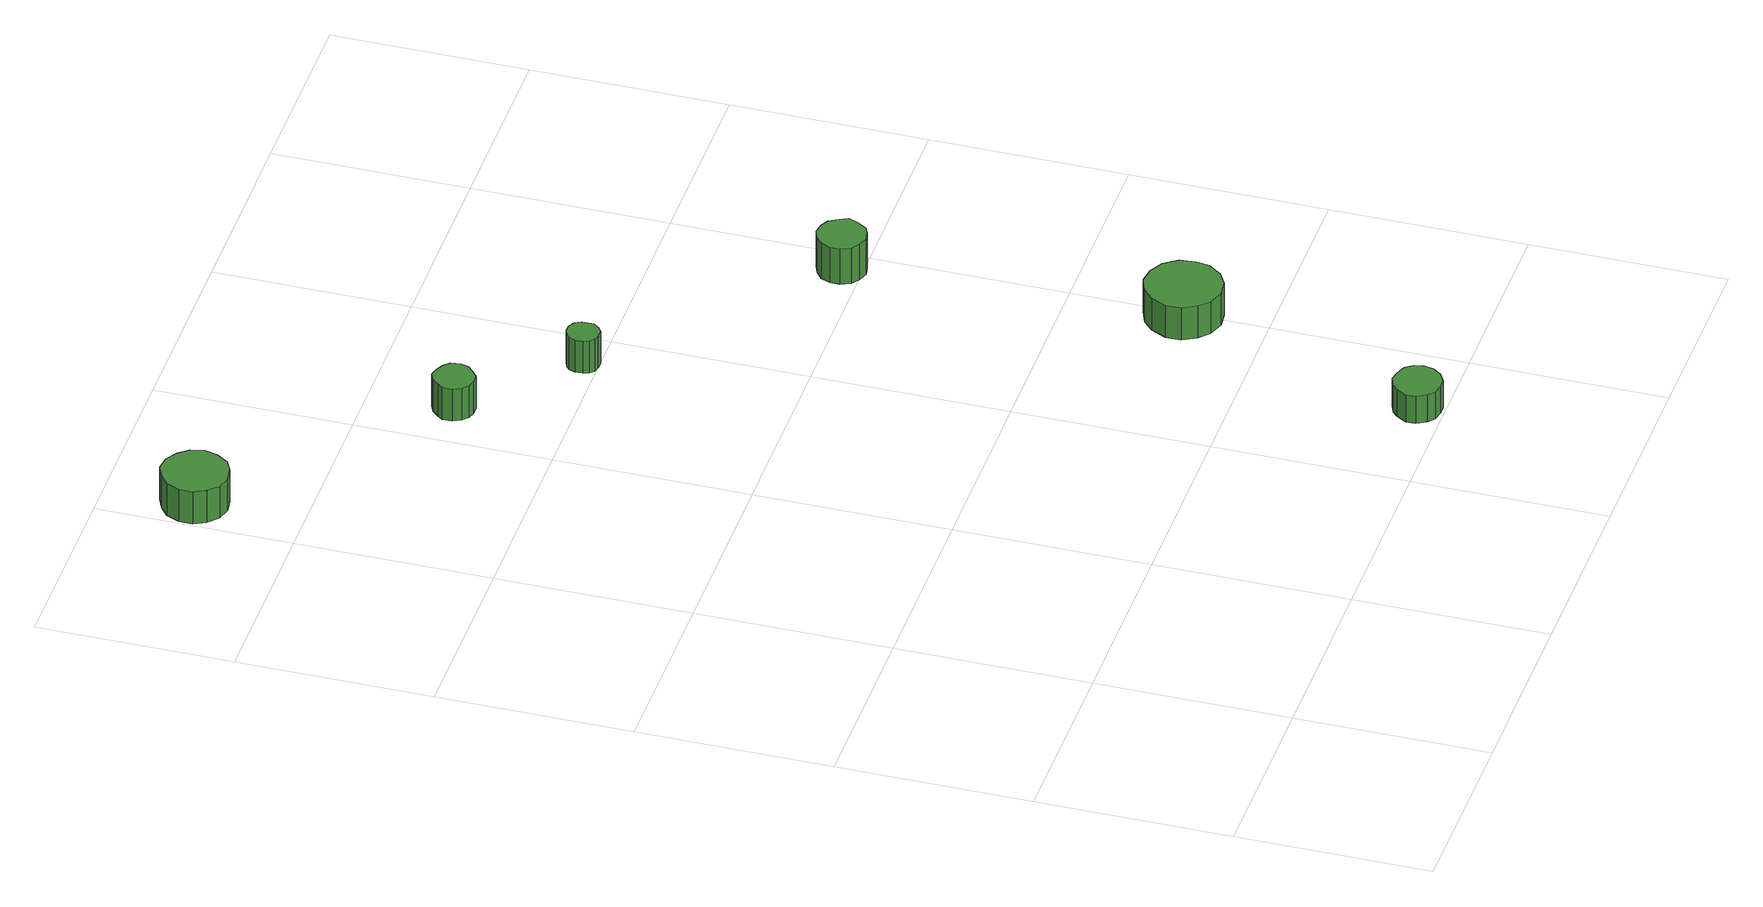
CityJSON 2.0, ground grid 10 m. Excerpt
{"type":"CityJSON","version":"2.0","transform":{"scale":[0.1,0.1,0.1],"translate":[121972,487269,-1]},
"CityObjects":{
"tree1":{"type":"SolitaryVegetationObject","attributes":{"function":"something"}},
"tree2":{"type":"SolitaryVegetationObject","attributes":{"function":"something"},"geometry":[{"type":"MultiSurface","lod":"1","boundaries":[[[0,1,2,3,4,5,6,7,8,9,10,11,12,13,14]],[[15,16,17,18,19,20,21,22,23,24,25,26,27,28,29]],[[0,29,28,1]],[[1,28,27,2]],[[2,27,26,3]],[[3,26,25,4]],[[4,25,24,5]],[[5,24,23,6]],[[6,23,22,7]],[[7,22,21,8]],[[8,21,20,9]],[[9,20,19,10]],[[10,19,18,11]],[[11,18,17,12]],[[12,17,16,13]],[[13,16,15,14]],[[14,15,29,0]]]}]},
"tree3":{"type":"SolitaryVegetationObject","attributes":{"function":"something"},"geometry":[{"type":"MultiSurface","lod":"1","boundaries":[[[30,31,32,33,34,35,36,37,38,39,40,41,42,43,44]],[[45,46,47,48,49,50,51,52,53,54,55,56,57,58,59]],[[30,59,58,31]],[[31,58,57,32]],[[32,57,56,33]],[[33,56,55,34]],[[34,55,54,35]],[[35,54,53,36]],[[36,53,52,37]],[[37,52,51,38]],[[38,51,50,39]],[[39,50,49,40]],[[40,49,48,41]],[[41,48,47,42]],[[42,47,46,43]],[[43,46,45,44]],[[44,45,59,30]]]}]},
"tree4":{"type":"SolitaryVegetationObject","attributes":{"function":"something"},"geometry":[{"type":"MultiSurface","lod":"1","boundaries":[[[60,61,62,63,64,65,66,67,68,69,70,71,72,73,74]],[[75,76,77,78,79,80,81,82,83,84,85,86,87,88,89]],[[60,89,88,61]],[[61,88,87,62]],[[62,87,86,63]],[[63,86,85,64]],[[64,85,84,65]],[[65,84,83,66]],[[66,83,82,67]],[[67,82,81,68]],[[68,81,80,69]],[[69,80,79,70]],[[70,79,78,71]],[[71,78,77,72]],[[72,77,76,73]],[[73,76,75,74]],[[74,75,89,60]]]}]},
"tree5":{"type":"SolitaryVegetationObject","attributes":{"function":"something"}},
"tree6":{"type":"SolitaryVegetationObject","attributes":{"function":"something"},"geometry":[{"type":"MultiSurface","lod":"1","boundaries":[[[90,91,92,93,94,95,96,97,98,99,100,101,102,103,104]],[[105,106,107,108,109,110,111,112,113,114,115,116,117,118,119]],[[90,119,118,91]],[[91,118,117,92]],[[92,117,116,93]],[[93,116,115,94]],[[94,115,114,95]],[[95,114,113,96]],[[96,113,112,97]],[[97,112,111,98]],[[98,111,110,99]],[[99,110,109,100]],[[100,109,108,101]],[[101,108,107,102]],[[102,107,106,103]],[[103,106,105,104]],[[104,105,119,90]]]}]},
"tree7":{"type":"SolitaryVegetationObject","attributes":{"function":"something"},"geometry":[{"type":"MultiSurface","lod":"1","boundaries":[[[120,121,122,123,124,125,126,127,128,129,130,131,132,133,134]],[[135,136,137,138,139,140,141,142,143,144,145,146,147,148,149]],[[120,149,148,121]],[[121,148,147,122]],[[122,147,146,123]],[[123,146,145,124]],[[124,145,144,125]],[[125,144,143,126]],[[126,143,142,127]],[[127,142,141,128]],[[128,141,140,129]],[[129,140,139,130]],[[130,139,138,131]],[[131,138,137,132]],[[132,137,136,133]],[[133,136,135,134]],[[134,135,149,120]]]}]},
"tree8":{"type":"SolitaryVegetationObject","attributes":{"function":"something"}},
"tree9":{"type":"SolitaryVegetationObject","attributes":{"function":"something"},"geometry":[{"type":"MultiSurface","lod":"1","boundaries":[[[150,151,152,153,154,155,156,157,158,159,160,161,162,163,164]],[[165,166,167,168,169,170,171,172,173,174,175,176,177,178,179]],[[150,179,178,151]],[[151,178,177,152]],[[152,177,176,153]],[[153,176,175,154]],[[154,175,174,155]],[[155,174,173,156]],[[156,173,172,157]],[[157,172,171,158]],[[158,171,170,159]],[[159,170,169,160]],[[160,169,168,161]],[[161,168,167,162]],[[162,167,166,163]],[[163,166,165,164]],[[164,165,179,150]]]}]},
"tree10":{"type":"SolitaryVegetationObject","attributes":{"function":"something"}},
"tree11":{"type":"SolitaryVegetationObject","attributes":{"function":"something"}},
"tree12":{"type":"SolitaryVegetationObject","attributes":{"function":"something"}},
"tree13":{"type":"SolitaryVegetationObject","attributes":{"function":"something"}},
"tree14":{"type":"SolitaryVegetationObject","attributes":{"function":"something"}}
},
"vertices":[
[36,555,26],[34,562,26],[30,567,26],[24,571,26],[17,572,26],[10,569,26],[5,565,26],[2,558,26],[2,551,26],[5,545,26],[10,540,26],[17,538,26],[24,539,26],[30,542,26],[34,548,26],[34,548,7],[30,542,7],[24,539,7],[17,538,7],[10,540,7],[5,545,7],[2,551,7],[2,558,7],[5,565,7],[10,569,7],[17,572,7],[24,571,7],[30,567,7],[34,562,7],[36,555,7],
[271,14,23],[270,19,23],[267,23,23],[262,25,23],[257,26,23],[252,24,23],[249,21,23],[246,16,23],[246,11,23],[249,6,23],[252,3,23],[257,2,23],[262,2,23],[267,5,23],[270,9,23],[270,9,7],[267,5,7],[262,2,7],[257,2,7],[252,3,7],[249,6,7],[246,11,7],[246,16,7],[249,21,7],[252,24,7],[257,26,7],[262,25,7],[267,23,7],[270,19,7],[271,14,7],
[138,457,26],[137,462,26],[134,465,26],[130,467,26],[126,468,26],[122,466,26],[119,463,26],[117,460,26],[117,455,26],[119,451,26],[122,448,26],[126,447,26],[130,447,26],[134,450,26],[137,453,26],[137,453,7],[134,450,7],[130,447,7],[126,447,7],[122,448,7],[119,451,7],[117,455,7],[117,460,7],[119,463,7],[122,466,7],[126,468,7],[130,467,7],[134,465,7],[137,462,7],[138,457,7],
[187,408,26],[187,411,26],[185,414,26],[182,416,26],[178,416,26],[175,415,26],[173,413,26],[172,410,26],[172,406,26],[173,403,26],[175,401,26],[178,400,26],[182,400,26],[185,402,26],[187,405,26],[187,405,7],[185,402,7],[182,400,7],[178,400,7],[175,401,7],[173,403,7],[172,406,7],[172,410,7],[173,413,7],[175,415,7],[178,416,7],[182,416,7],[185,414,7],[187,411,7],[187,408,7],
[317,142,26],[316,150,26],[311,157,26],[304,161,26],[296,162,26],[288,159,26],[283,154,26],[279,146,26],[279,138,26],[283,131,26],[288,126,26],[296,123,26],[304,124,26],[311,128,26],[316,135,26],[316,135,7],[311,128,7],[304,124,7],[296,123,7],[288,126,7],[283,131,7],[279,138,7],[279,146,7],[283,154,7],[288,159,7],[296,162,7],[304,161,7],[311,157,7],[316,150,7],[317,142,7],
[301,311,28],[299,315,28],[296,320,28],[292,322,28],[287,323,28],[282,321,28],[278,318,28],[276,313,28],[276,308,28],[278,303,28],[282,300,28],[287,298,28],[292,299,28],[296,301,28],[299,306,28],[299,306,7],[296,301,7],[292,299,7],[287,298,7],[282,300,7],[278,303,7],[276,308,7],[276,313,7],[278,318,7],[282,321,7],[287,323,7],[292,322,7],[296,320,7],[299,315,7],[301,311,7]
]}
